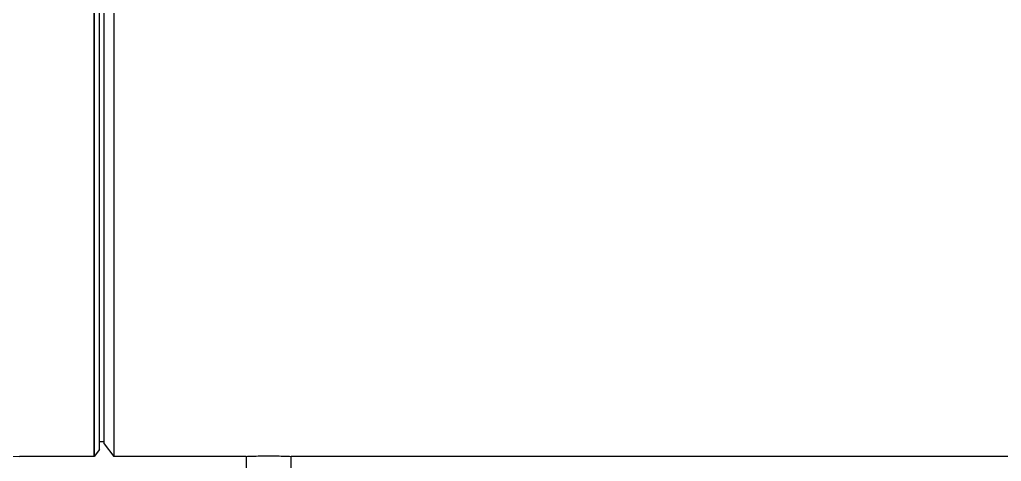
# Model space of a CAD drawing. Header units: inches. Extents: x -883 to 808, y -248 to 1051.
# Drawn here: x 241.63 to 266.27, y -161.8 to -150.72 of the extents above; entities that cross this region are included whole.
import ezdxf

# ---------------------------------------------------------------- set-up
doc = ezdxf.new("R2010")
doc.units = ezdxf.units.IN
doc.header["$MEASUREMENT"] = 0
doc.layers.get('0').update_dxf_attribs({"linetype": 'CONTINUOUS'})
doc.layers.add('EQUIPMENT - COMPRESSORS', color=41, linetype='CONTINUOUS')

# ---------------------------------------------------------------- blocks, each defined once
blk = doc.blocks.new('A$Ce5854fb8')
for p, q in [((14.595, 40.202), (14.595, 16.202)), ((14.596, 40.202), (14.596, 16.202)), ((14.596, 40.202), (14.596, 16.202)), ((15.094, 40.202), (15.094, 16.202)), ((15.095, 40.202), (15.095, 16.202)), ((15.095, 40.202), (15.095, 16.202)), ((14.73, 16.377), (14.73, 40.027)), ((14.73, 16.377), (14.73, 40.027)), ((14.854, 16.514), (14.854, 39.889)), ((14.73, 16.577), (14.854, 16.577)), ((14.73, 16.577), (14.854, 16.577)), ((14.854, 16.514), (15.094, 16.202)), ((14.73, 16.377), (14.596, 16.202)), ((14.73, 16.377), (14.596, 16.202)), ((14.595, 16.202), (12.729, 16.202)), ((14.596, 16.202), (12.73, 16.202)), ((14.596, 16.202), (12.73, 16.202)), ((18.417, 16.202), (15.094, 16.202)), ((18.417, 16.202), (15.095, 16.202)), ((18.417, 16.202), (15.095, 16.202)), ((18.419, 15.202), (18.419, 16.202)), ((19.54, 15.202), (19.54, 16.202)), ((19.54, 15.202), (19.54, 16.202)), ((40.23, 16.202), (19.542, 16.202)), ((40.23, 16.202), (19.542, 16.202)), ((40.23, 16.202), (19.542, 16.202))]:
    blk.add_line(p, q)
blk.add_arc((12.729, 20.945), 4.743, 202.5118, 270)
for points, knots in [([(18.417, 16.202), (18.417, 16.202), (18.431, 16.203), (18.488, 16.205), (18.532, 16.207), (18.631, 16.21), (18.695, 16.212), (18.833, 16.214), (18.909, 16.215), (18.979, 16.215)], [6.459309, 6.459309, 6.459309, 6.459309, 6.997584, 6.997584, 7.53586, 7.53586, 8.074136, 8.074136, 8.612411, 8.612411, 8.612411, 8.612411]), ([(18.417, 16.202), (18.417, 16.202), (18.431, 16.203), (18.489, 16.205), (18.532, 16.207), (18.632, 16.21), (18.695, 16.212), (18.834, 16.214), (18.909, 16.215), (18.98, 16.215)], [6.459309, 6.459309, 6.459309, 6.459309, 6.997584, 6.997584, 7.53586, 7.53586, 8.074136, 8.074136, 8.612411, 8.612411, 8.612411, 8.612411]), ([(18.417, 16.202), (18.417, 16.202), (18.431, 16.203), (18.489, 16.205), (18.532, 16.207), (18.632, 16.21), (18.695, 16.212), (18.834, 16.214), (18.909, 16.215), (18.98, 16.215)], [6.459309, 6.459309, 6.459309, 6.459309, 6.997584, 6.997584, 7.53586, 7.53586, 8.074136, 8.074136, 8.612411, 8.612411, 8.612411, 8.612411]), ([(18.979, 16.215), (19.05, 16.215), (19.125, 16.214), (19.264, 16.212), (19.327, 16.21), (19.427, 16.207), (19.47, 16.205), (19.528, 16.203), (19.542, 16.202), (19.542, 16.202)], [0, 0, 0, 0, 0.538276, 0.538276, 1.076552, 1.076552, 1.614827, 1.614827, 2.153103, 2.153103, 2.153103, 2.153103]), ([(18.98, 16.215), (19.05, 16.215), (19.126, 16.214), (19.264, 16.212), (19.328, 16.21), (19.427, 16.207), (19.471, 16.205), (19.528, 16.203), (19.542, 16.202), (19.542, 16.202)], [0, 0, 0, 0, 0.538276, 0.538276, 1.076552, 1.076552, 1.614827, 1.614827, 2.153103, 2.153103, 2.153103, 2.153103]), ([(18.98, 16.215), (19.05, 16.215), (19.126, 16.214), (19.264, 16.212), (19.328, 16.21), (19.427, 16.207), (19.471, 16.205), (19.528, 16.203), (19.542, 16.202), (19.542, 16.202)], [0, 0, 0, 0, 0.538276, 0.538276, 1.076552, 1.076552, 1.614827, 1.614827, 2.153103, 2.153103, 2.153103, 2.153103])]:
    blk.add_open_spline(points, degree=3, knots=knots)

msp = doc.modelspace()

# ---------------------------------------------------------------- block references
at = {"layer": 'EQUIPMENT - COMPRESSORS'}
msp.add_blockref('A$Ce5854fb8', (228.90563, -177.87785), dxfattribs=at)

doc.saveas('drawing.dxf')
